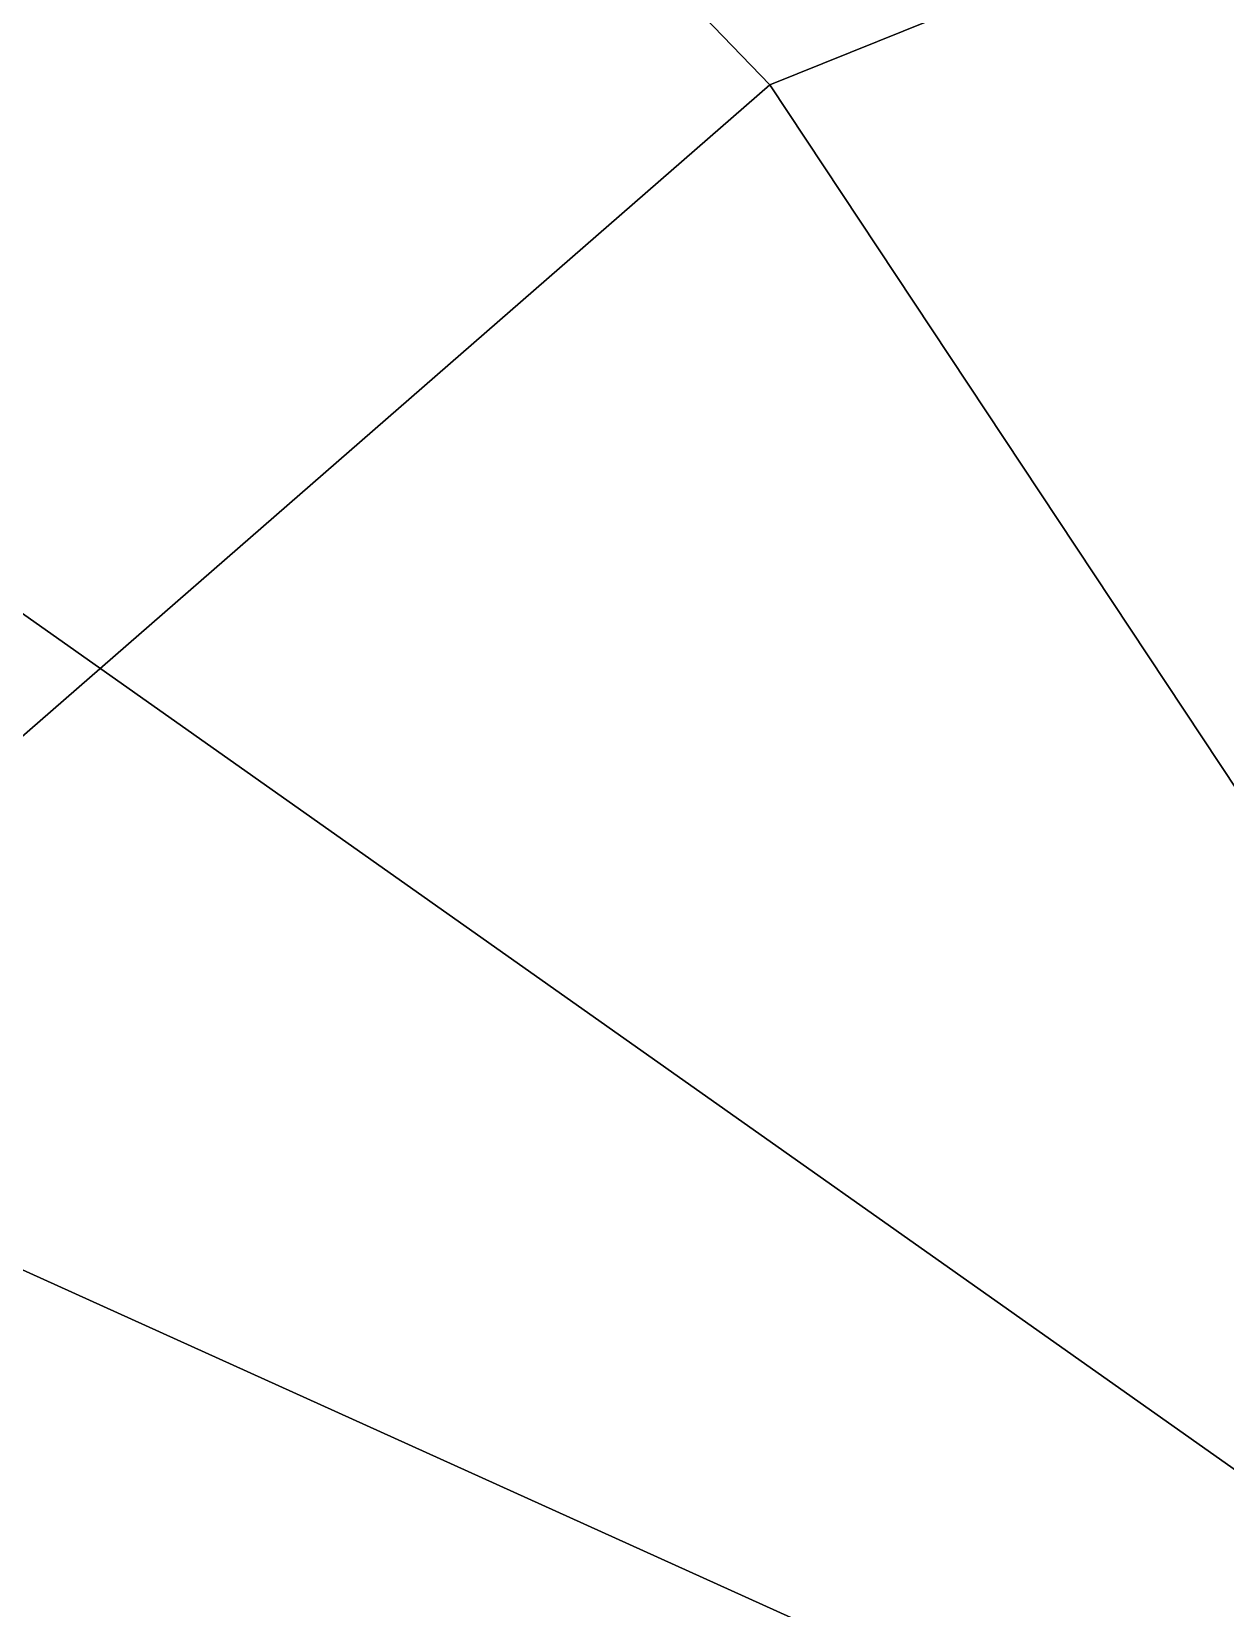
# Model space of a CAD drawing. Header units: metres. Extents: x -219 to 389, y -251 to 301.
# Drawn here: x -46.53 to -34.01, y 60.45 to 76.99 of the extents above; entities that cross this region are included whole.
import ezdxf

# ---------------------------------------------------------------- set-up
doc = ezdxf.new("R2010")
doc.units = ezdxf.units.M

msp = doc.modelspace()

# ---------------------------------------------------------------- linework, layer by layer
at = {"layer": 'Breeder_Leaf', "color": 3}
for points in [[(-33.7487, 61.7954, 124.3661), (-76.7907, 92.1819, 123.8876), (-1.9467, 114.0754, 141.2911)], [(-33.7487, 61.7954, 124.3661), (-1.9467, 114.0754, 141.2911), (-76.7907, 92.1819, 123.8876)], [(-50.861, 65.9188, 364.7401), (-53.4095, 91.568, 336.8861), (-38.7885, 76.4362, 355.1084)], [(-50.861, 65.9188, 364.7401), (-38.7885, 76.4362, 355.1084), (-53.4095, 91.568, 336.8861)], [(-53.4095, 91.568, 336.8861), (-22.5219, 82.9841, 359.9358), (-38.7885, 76.4362, 355.1084)], [(-53.4095, 91.568, 336.8861), (-38.7885, 76.4362, 355.1084), (-22.5219, 82.9841, 359.9358)], [(-38.7885, 76.4362, 355.1084), (-22.5219, 82.9841, 359.9358), (-23.6658, 53.6196, 361.6575)], [(-38.7885, 76.4362, 355.1084), (-23.6658, 53.6196, 361.6575), (-22.5219, 82.9841, 359.9358)], [(-23.6658, 53.6196, 361.6575), (-50.861, 65.9188, 364.7401), (-38.7885, 76.4362, 355.1084)], [(-23.6658, 53.6196, 361.6575), (-38.7885, 76.4362, 355.1084), (-50.861, 65.9188, 364.7401)], [(-45.1252, 42.7475, 369.9403), (-50.861, 65.9188, 364.7401), (-23.6658, 53.6196, 361.6575)], [(-45.1252, 42.7475, 369.9403), (-23.6658, 53.6196, 361.6575), (-50.861, 65.9188, 364.7401)]]:
    msp.add_3dface(points, dxfattribs=at)
at = {"layer": 'Breeder_Stipule', "color": 3}
for points in [[(-68.4329, 87.8676, 209.3585), (-45.6419, 58.4791, 216.8646), (-73.305, 59.6893, 195.727)], [(-68.4329, 87.8676, 209.3585), (-73.305, 59.6893, 195.727), (-45.6419, 58.4791, 216.8646)]]:
    msp.add_3dface(points, dxfattribs=at)

doc.saveas('drawing.dxf')
